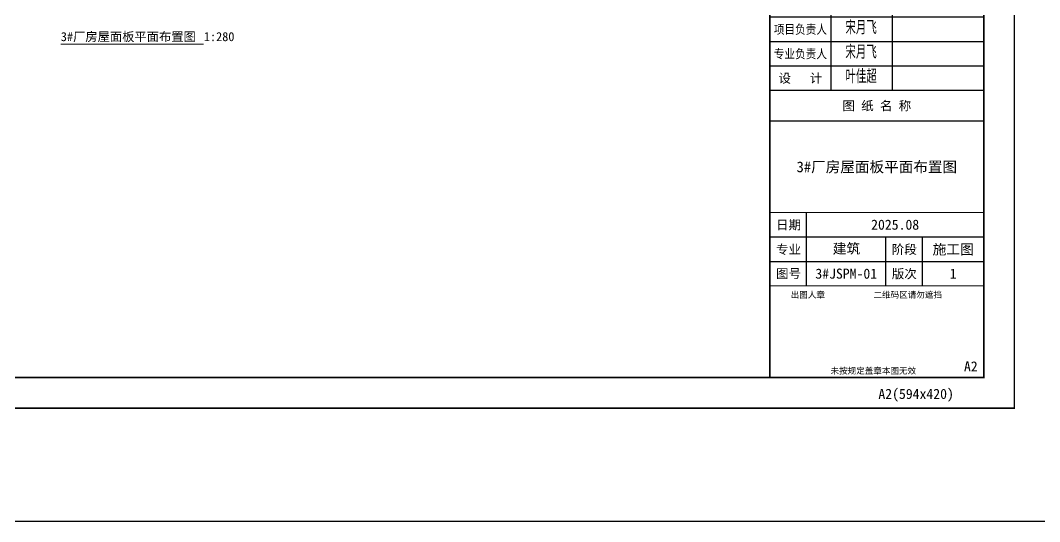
# Model space of a CAD drawing. Extents: x -599358 to 2865263, y -1062760 to 486533.
# Drawn here: x 1888005 to 2054712, y -977180 to -895172 of the extents above; entities that cross this region are included whole.
import ezdxf
from ezdxf.enums import TextEntityAlignment as Align

# ---------------------------------------------------------------- set-up
doc = ezdxf.new("R2010")
doc.units = 0
for name, color, linetype in [('0-cxFrame', 155, 'Continuous'), ('DIM_SYMB', 3, 'Continuous'), ('PUB_TEXT', 7, 'Continuous'), ('qianming', 155, 'Continuous'), ('屋面板111', 6, 'Continuous')]:
    doc.layers.add(name, color=color, linetype=linetype)
doc.layers.add('0-cxText', color=131, linetype='Continuous', lineweight=25)
doc.styles.add('BZHZ', font='bzxw', dxfattribs={"width": 0.8, "bigfont": 'bzhz'})
doc.styles.add('cx_biaoti', font='')
doc.styles.add('cx_tuming', font='simhei.ttf')
doc.styles.add('cx_tuqian1', font='宋体.shx')
doc.styles.add('黑体', font='simhei.ttf')
doc.styles.get('cx_biaoti').set_extended_font_data('SimSun')

# ---------------------------------------------------------------- blocks, each defined once
blk = doc.blocks.new('zjcx_lan_qianzi(Dragon)')
for p, q in [((-7000, 4800), (0, 4800)), ((-5000, 4800), (-5000, 0)), ((-3000, 4800), (-3000, 0)), ((-7000, 4000), (0, 4000)), ((-7000, 3200), (0, 3200)), ((-7000, 2400), (0, 2400)), ((-7000, 1600), (0, 1600)), ((-7000, 800), (0, 800))]:
    blk.add_line(p, q)
at = {"const_width": 30}
blk.add_lwpolyline([(-7000, 5600), (0, 5600)], dxfattribs=at)
blk.add_lwpolyline([(-7000, 5600), (0, 5600), (0, 0), (-7000, 0)], close=True, dxfattribs=at)
at = {"style": 'cx_biaoti'}
for s, p in [('签  字  栏', (-3500, 5200)), ('审   定', (-6000, 4400)), ('审   核', (-6000, 3600)), ('校   对', (-6000, 2800)), ('设   计', (-6000, 400))]:
    blk.add_text(s, height=300, dxfattribs=at).set_placement(p, align=Align.MIDDLE)
at = {"style": 'cx_biaoti', "width": 0.85}
for s, p in [('项目负责人', (-6000, 2000)), ('专业负责人', (-6000, 1200))]:
    blk.add_text(s, height=300, dxfattribs=at).set_placement(p, align=Align.MIDDLE)
blk = doc.blocks.new('T-签字(Dragon)')
at = {"layer": '0-cxFrame'}
blk.add_blockref('zjcx_lan_qianzi(Dragon)', (0, 0), dxfattribs=at)
at = {"layer": 'qianming', "style": 'BZHZ', "width": 0.8}
for s, p in [('杨永良', (-4014, 4478)), ('姚建中', (-4014, 3678)), ('姜旭超', (-4014, 2878)), ('宋月飞', (-4014, 2078)), ('宋月飞', (-4014, 1278)), ('叶佳超', (-4014, 478))]:
    blk.add_text(s, height=450, dxfattribs=at).set_placement(p, align=Align.MIDDLE)
blk = doc.blocks.new('zjcx_lan_tuming(Dragon)')
for p, q in [((-7000, 8400), (0, 8400)), ((-5800, 3000), (-5800, 5400)), ((-7000, 4600), (0, 4600)), ((-3200, 3000), (-3200, 4600)), ((-2000, 3000), (-2000, 4600)), ((-7000, 3800), (0, 3800))]:
    blk.add_line(p, q)
at = {"const_width": 30}
for points in [[(-7000, 9400), (0, 9400)], [(-7000, 5400), (0, 5400)], [(-7000, 3000), (0, 3000)], [(-7000, 0), (0, 0)]]:
    blk.add_lwpolyline(points, dxfattribs=at)
blk.add_lwpolyline([(-7000, 9400), (0, 9400), (0, 0), (-7000, 0)], close=True)
at = {"style": 'cx_biaoti'}
for s, p in [('图 纸 名 称', (-3500, 8900)), ('日期', (-6388, 5000)), ('专业', (-6388, 4200)), ('阶段', (-2600, 4200)), ('图号', (-6388, 3400)), ('版次', (-2600, 3400))]:
    blk.add_text(s, height=300, dxfattribs=at).set_placement(p, align=Align.MIDDLE)
for s, p in [('出图人章', (-6316, 2607)), ('二维码区请勿遮挡', (-3609, 2607)), ('未按规定盖章本图无效', (-5013, 120))]:
    blk.add_text(s, height=200, dxfattribs=at).set_placement(p)
blk = doc.blocks.new('T-图签(Dragon)')
blk.add_blockref('zjcx_lan_tuming(Dragon)', (0, 0))
at = {"color": 3, "style": 'cx_biaoti'}
for s, p in [('2025.08', (-2900, 5000)), ('建筑 ', (-4380, 4228)), ('施工图', (-1000, 4200))]:
    blk.add_text(s, height=330, dxfattribs=at).set_placement(p, align=Align.MIDDLE)
blk = doc.blocks.new('zjcx_T2(Dragon)')
at = {"layer": '0-cxFrame', "const_width": 50}
blk.add_lwpolyline([(-7000, 40000), (0, 40000), (0, 0), (-7000, 0)], close=True, dxfattribs=at)
at = {"layer": '0-cxFrame'}
for name, p in [('T-签字(Dragon)', (0, 9400)), ('T-图签(Dragon)', (0, 0))]:
    blk.add_blockref(name, p, dxfattribs=at)
blk = doc.blocks.new('TK22.A2 L(Dragon)')
at = {"layer": '0-cxFrame', "color": 7, "const_width": 0.5}
blk.add_lwpolyline([(0, 0), (-594, 0), (-594, 420), (0, 420)], close=True, dxfattribs=at)
at = {"layer": '0-cxFrame', "const_width": 0.5}
for points in [[(-80, 10), (-574, 10), (-574, 410), (-80, 410)], [(-10, 10), (-80, 10), (-80, 410), (-10, 410)]]:
    blk.add_lwpolyline(points, close=True, dxfattribs=at)
at = {"layer": '0-cxFrame', "xscale": 0.01, "yscale": 0.01, "zscale": 0.01}
blk.add_blockref('zjcx_T2(Dragon)', (-10, 10), dxfattribs=at)
at = {"style": '黑体', "flags": 4}
blk.add_attdef('图幅', text='', height=3.3, dxfattribs=at).set_placement((-40, 3), align=Align.RIGHT)
at = {"layer": '0-cxFrame', "style": '黑体'}
blk.add_text('(594x420)', height=3.3, dxfattribs=at).set_placement((-40, 3))
at = {"layer": '0-cxText', "flags": 4}
for tag, height, style, p in [('建设单位', 3.5, 'cx_tuming', (-45, 240)), ('项目名称', 3.5, 'cx_tuming', (-45, 210)), ('子项名称', 3.5, 'cx_tuming', (-45, 180)), ('工程编号', 3.3, 'cx_tuqian1', (-35, 165)), ('图名1', 3.5, 'cx_tuming', (-45, 87)), ('图名2', 3.5, 'cx_tuming', (-45, 79)), ('图名3', 3.5, 'cx_tuming', (-45, 71)), ('出图日期', 3.3, 'cx_tuqian1', (-39, 60)), ('专业', 3.3, 'cx_tuqian1', (-55, 52)), ('图号', 3.3, 'cx_tuqian1', (-55, 44)), ('版次', 3.3, 'cx_tuqian1', (-20, 44))]:
    blk.add_attdef(tag, text='', height=height, dxfattribs=dict(at, style=style)).set_placement(p, align=Align.MIDDLE)
at = {"layer": 'Defpoints', "color": 6, "flags": 4}
for tag, height, style, p in [('tufu', 3.3, '黑体', (-12, 12)), ('dwfname', 4, 'cx_tuqian1', (-80, 3))]:
    blk.add_attdef(tag, text='', height=height, dxfattribs=dict(at, style=style)).set_placement(p, align=Align.RIGHT)

msp = doc.modelspace()

# ---------------------------------------------------------------- linework, layer by layer
at = {"layer": 'DIM_SYMB', "const_width": 196}
msp.add_lwpolyline([(1894618.8, -899064.1), (1917970.8, -899064.1)], dxfattribs=at)
at = {"layer": '屋面板111', "ltscale": 2500}
msp.add_lwpolyline([(-94863.2, -613531.4), (2392855.7, -613531.4), (2392855.7, -977180.1), (-94863.2, -977180.1)], close=True, dxfattribs=at)

# ---------------------------------------------------------------- block references
at = {"layer": '0-cxFrame'}
ref = msp.add_blockref('TK22.A2 L(Dragon)', (2050583.8, -958607), dxfattribs=dict(at, xscale=500, yscale=500, zscale=500))
ref.add_attrib('图名2', '3#厂房屋面板平面布置图', dxfattribs={"layer": '0-cxText', "height": 1750, "style": 'cx_tuming'}).set_placement((2028083.8, -919107), align=Align.MIDDLE)
ref.add_attrib('图号', '3#JSPM-01', dxfattribs={"layer": '0-cxText', "height": 1650, "style": 'cx_tuqian1'}).set_placement((2023083.8, -936607), align=Align.MIDDLE)
ref.add_attrib('版次', '1', dxfattribs={"layer": '0-cxText', "height": 1650, "style": 'cx_tuqian1'}).set_placement((2040583.8, -936607), align=Align.MIDDLE)
ref.add_attrib('图幅', 'A2', dxfattribs={"layer": '0', "height": 1650, "style": '黑体'}).set_placement((2030583.8, -957107), align=Align.RIGHT)
ref.add_attrib('tufu', 'A2', dxfattribs={"layer": 'Defpoints', "color": 6, "height": 1650, "style": '黑体'}).set_placement((2044583.8, -952607), align=Align.RIGHT)

# ---------------------------------------------------------------- texts
at = {"layer": 'PUB_TEXT', "style": '黑体'}
for s, height, p in [('3#厂房屋面板平面布置图', 1472.068, (1894618.8, -898567.8)), ('1:280', 1472.07, (1918011.6, -898567.8))]:
    msp.add_text(s, height=height, dxfattribs=at).set_placement(p)

doc.saveas('drawing.dxf')
